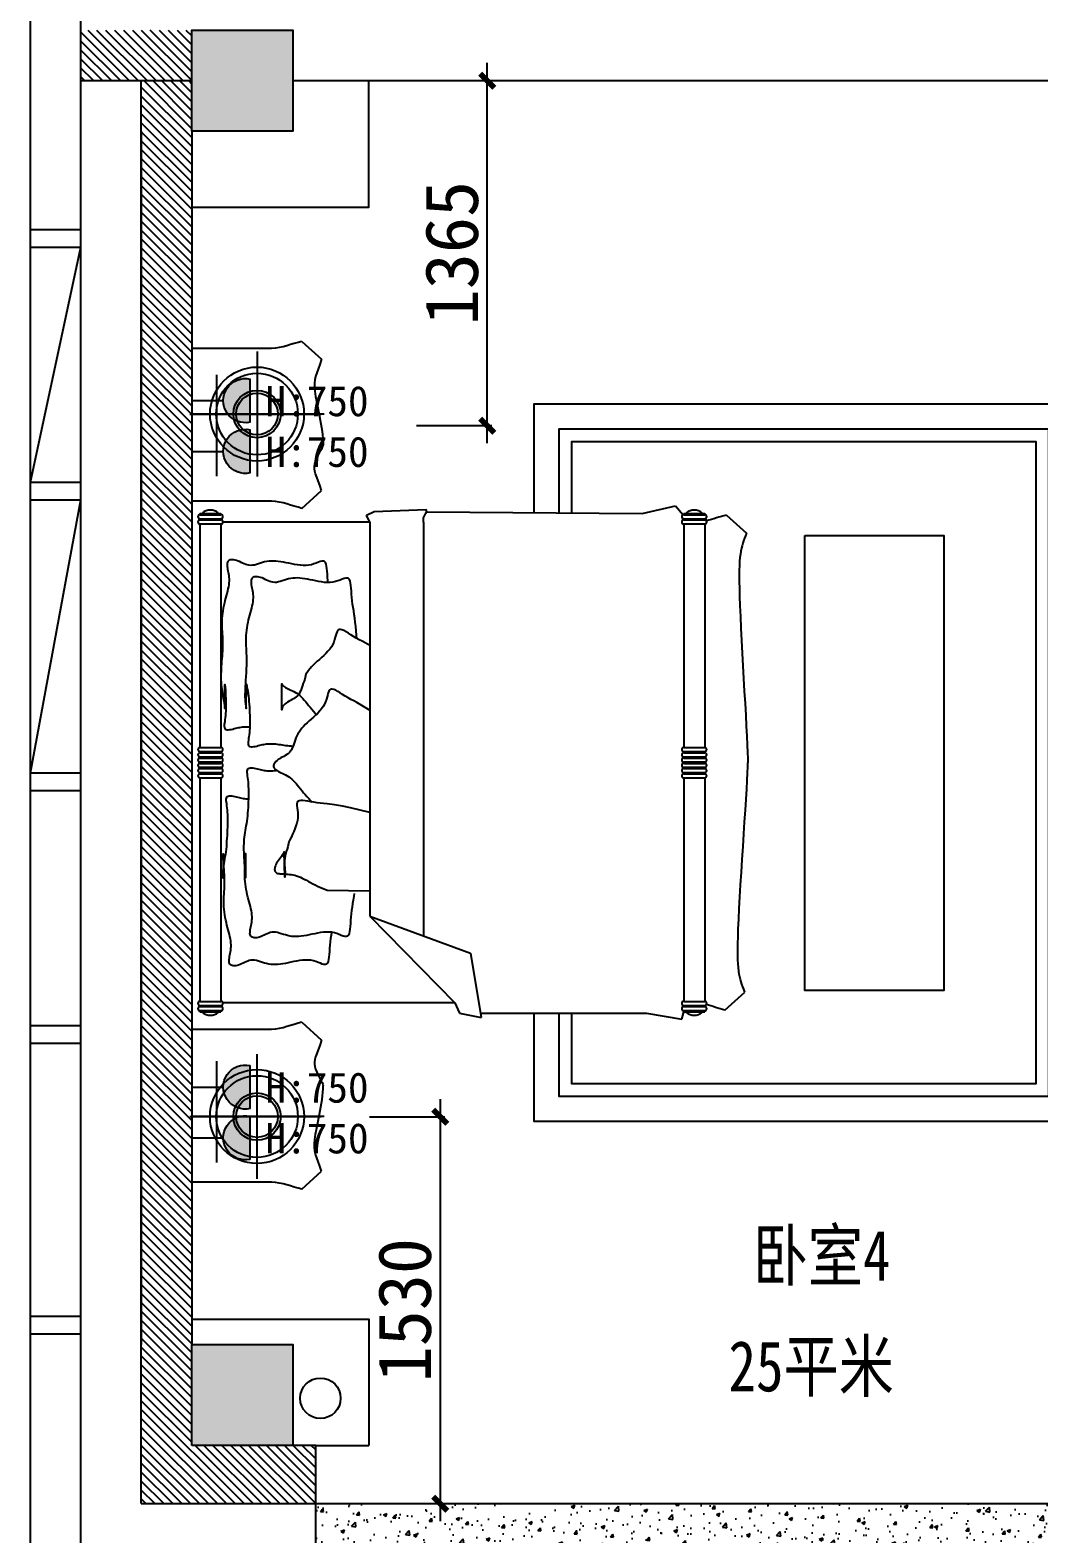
# Model space of a CAD drawing. Header units: millimetres. Extents: x 561810 to 956823, y -438984 to -391712.
# Drawn here: x 865364 to 869356, y -414753 to -408803 of the extents above; entities that cross this region are included whole.
import ezdxf

# ---------------------------------------------------------------- set-up
doc = ezdxf.new("R2010")
doc.units = ezdxf.units.MM
doc.header["$LTSCALE"] = 10
doc.header["$MEASUREMENT"] = 0
doc.linetypes.add('DASHED2', pattern=[9.525, 6.35, -3.175])
doc.linetypes.add('HIDDEN2', pattern=[4.7625, 3.175, -1.5875])
doc.layers.get('0').update_dxf_attribs({"linetype": 'CONTINUOUS'})
doc.layers.get('DEFPOINTS').update_dxf_attribs({"color": 1, "linetype": 'CONTINUOUS'})
for name, color, linetype in [('6-P插座', 4, 'CONTINUOUS'), ('6-P插座图例', 4, 'CONTINUOUS'), ('PUB_HATCH', 144, 'CONTINUOUS'), ('WALL', 7, 'CONTINUOUS'), ('WINDOW', 4, 'CONTINUOUS'), ('吊顶字', 250, 'CONTINUOUS'), ('填充', 8, 'CONTINUOUS'), ('墙', 7, 'CONTINUOUS')]:
    doc.layers.add(name, color=color, linetype=linetype)
doc.styles.add('12', font='', dxfattribs={"width": 0.8})
doc.styles.add('宋体', font='')
doc.styles.add('施洛华标注样式', font='')
doc.styles.get('12').set_extended_font_data('SimSun')
doc.styles.get('宋体').set_extended_font_data('SimSun')
doc.styles.get('施洛华标注样式').set_extended_font_data('SimSun')
doc.dimstyles.new('外标尺寸', dxfattribs={"dimscale": 70, "dimtxt": 3, "dimasz": 0.8, "dimexe": 0.25, "dimexo": 1, "dimgap": 0.5, "dimtad": 1, "dimdec": 0, "dimtxsty": '施洛华标注样式', "dimblk": 'ARCHTICK', "dimcen": 1.5, "dimdle": 1, "dimclrd": 250, "dimclre": 250, "dimclrt": 62, "dimadec": 0, "dimazin": 0, "dimtfac": 1, "dimtdec": 0, "dimtix": 1, "dimtmove": 1, "dimatfit": 3, "dimldrblk": 'ARCHTICK', "dimfxl": 0, "dimarcsym": 0})

# ---------------------------------------------------------------- blocks, each defined once
blk = doc.blocks.new('4')
at = {"layer": '6-P插座图例'}
h = blk.add_hatch(color=4, dxfattribs=at)
edge = h.paths.add_edge_path()
edge.add_ellipse((223569, -308613.5), major_axis=(0, 79.4), ratio=1, start_angle=-12.7447, end_angle=192.7446)
edge.add_line((223586.5, -308691), (223586.5, -308536.1))
at = {"layer": '6-P插座图例', "color": 4}
for p, q in [((223466.2, -308524.5), (223466.2, -308706.9)), ((223586.5, -308536.1), (223586.5, -308691)), ((223376.4, -308613.5), (223489.5, -308613.5))]:
    blk.add_line(p, q, dxfattribs=at)
blk.add_ellipse((223569, -308613.5), major_axis=(0, 79.4), ratio=1, start_param=-0.222437, end_param=3.364029, dxfattribs=at)
blk = doc.blocks.new('_ARCHTICK')
at = {"color": 0, "linetype": 'ByBlock', "const_width": 0.4}
blk.add_lwpolyline([(-0.5, -0.5), (0.5, 0.5)], dxfattribs=at)
blk = doc.blocks.new('*D26')
at = {"color": 250, "lineweight": -2}
for p, q in [((866987.1, -413032.4), (866987.1, -414702.8)), ((866707.1, -413102.4), (867004.6, -413102.4)), ((866796.9, -414632.8), (867004.6, -414632.8))]:
    blk.add_line(p, q, dxfattribs=at)
at = {"layer": 'DEFPOINTS', "color": 0}
for p in [(866103, -413102.4), (866726.9, -414632.8), (866987.1, -414632.8)]:
    blk.add_point(p, dxfattribs=at)
at = {"color": 250, "lineweight": -2, "xscale": 56, "yscale": 56, "zscale": 56}
for p, rotation in [((866987.1, -413102.4), 90), ((866987.1, -414632.8), 270)]:
    blk.add_blockref('_ARCHTICK', p, dxfattribs=dict(at, rotation=rotation))
at = {"color": 62, "insert": (866847.1, -413867.6), "char_height": 210, "attachment_point": 5, "rotation": 90, "style": '施洛华标注样式'}
blk.add_mtext('1530', dxfattribs=at)
blk = doc.blocks.new('*D27')
at = {"color": 250, "lineweight": -2}
for p, q in [((867173.2, -410437.8), (867173.2, -408932.8)), ((866977.4, -409002.8), (867190.7, -409002.8)), ((866893.2, -410367.8), (867190.7, -410367.8))]:
    blk.add_line(p, q, dxfattribs=at)
at = {"layer": 'DEFPOINTS', "color": 0}
for p in [(866907.4, -409002.8), (867173.2, -409002.8), (866103, -410367.8)]:
    blk.add_point(p, dxfattribs=at)
at = {"color": 250, "lineweight": -2, "xscale": 56, "yscale": 56, "zscale": 56}
for p, rotation in [((867173.2, -409002.8), 90), ((867173.2, -410367.8), 270)]:
    blk.add_blockref('_ARCHTICK', p, dxfattribs=dict(at, rotation=rotation))
at = {"color": 62, "insert": (867033.2, -409685.3), "char_height": 210, "attachment_point": 5, "rotation": 90, "style": '施洛华标注样式'}
blk.add_mtext('1365', dxfattribs=at)

msp = doc.modelspace()

# ---------------------------------------------------------------- hatches: boundary and pattern name
h = msp.add_hatch()
h.set_pattern_fill('ANSI31', color=250, scale=200, angle=-90, style=0)
h.set_pattern_definition([(315, (866004.32, -409002.755), (17.6777, 17.6777), [])])
h.paths.add_polyline_path([(866004.3, -409002.8), (866004.3, -408802.8), (865564.3, -408802.8), (865564.3, -409002.8)])
h = msp.add_hatch()
h.set_pattern_fill('ANSI31', color=250, scale=200, angle=-90, style=0)
h.set_pattern_definition([(315, (866494.32, -414632.755), (17.67767, 17.67767), [])])
h.paths.add_polyline_path([(866004.3, -409202.8), (866004.3, -409002.8), (865804.3, -409002.8), (865804.3, -414632.8), (866494.3, -414632.8), (866494.3, -414402.8), (866004.3, -414402.8), (866004.3, -414002.8)])
h = msp.add_hatch()
h.set_pattern_fill('AR-CONC', color=250, scale=20, style=0)
h.set_pattern_definition([(50, (869784.32, -414802.76), (143.452, -12.5504), [15, -165]), (355, (869784.32, -414802.76), (-27.75, 150.4384), [12, -132]), (100.4514, (869796.27, -414803.8), (115.702, 137.888), [12.748, -140.2284]), (46.184, (869784.32, -414762.76), (213.448, -33.104), [22.5, -247.5]), (96.6356, (869802.1, -414765.51), (186.933, 194.824), [19.122, -210.343]), (351.184, (869784.32, -414762.76), (186.932, 194.824), [18, -198]), (21, (869804.32, -414772.76), (119.3814, -80.5238), [15, -165]), (326, (869804.32, -414772.76), (48.663, 145.03), [12, -132]), (71.4514, (869814.27, -414779.47), (168.0445, 64.506), [12.748, -140.2284]), (37.5, (869784.32, -414802.755), (2.432, 66.5788), [0, -130.4, 0, -134, 0, -132.5]), (7.5, (869784.32, -414802.755), (52.6139, 78.8823), [0, -76.4, 0, -127.4, 0, -50.5]), (327.5, (869739.72, -414802.755), (106.7645, -4.511), [0, -50, 0, -156, 0, -207]), (317.5, (869719.72, -414802.755), (116.6372, 20.021), [0, -65, 0, -103.6, 0, -147])])
h.paths.add_polyline_path([(866494.3, -414632.8), (866494.3, -414802.8), (866529.3, -414802.8), (869784.3, -414802.8), (869784.3, -414632.8)])
at = {"layer": 'PUB_HATCH'}
h = msp.add_hatch(color=256, dxfattribs=at)
h.paths.add_polyline_path([(877864.3, -414402.8), (877864.3, -414002.8), (878264.3, -414002.8), (878264.3, -414402.8)])
h.paths.add_polyline_path([(866004.3, -414402.8), (866004.3, -414002.8), (866404.3, -414002.8), (866404.3, -414402.8)])
h.paths.add_polyline_path([(866004.3, -409202.8), (866004.3, -408802.8), (866404.3, -408802.8), (866404.3, -409202.8)])
h.paths.add_polyline_path([(866004.3, -402742.8), (866004.3, -402342.8), (866404.3, -402342.8), (866404.3, -402742.8)])
h.paths.add_polyline_path([(901714.3, -402742.8), (901714.3, -402342.8), (902114.3, -402342.8), (902114.3, -402742.8)])
h.paths.add_polyline_path([(901714.3, -409202.8), (901714.3, -408802.8), (902114.3, -408802.8), (902114.3, -409202.8)])
h.paths.add_polyline_path([(901714.3, -414402.8), (901714.3, -414002.8), (902114.3, -414002.8), (902114.3, -414402.8)])
h.paths.add_polyline_path([(889854.3, -414402.8), (889854.3, -414002.8), (890254.3, -414002.8), (890254.3, -414402.8)])

# ---------------------------------------------------------------- linework, layer by layer
at = {"color": 1}
for p, q in [((866704.3, -409202.8), (866704.3, -409002.8)), ((865564.3, -409592.8), (865364.3, -409592.8)), ((865564.3, -409662.8), (865364.3, -409662.8)), ((865564.3, -409662.8), (865364.3, -410592.8)), ((865564.3, -410592.8), (865364.3, -410592.8)), ((865564.3, -410662.8), (865364.3, -410662.8)), ((865564.3, -410662.8), (865364.3, -411742.8)), ((865564.3, -411742.8), (865364.3, -411742.8)), ((865564.3, -411812.8), (865364.3, -411812.8)), ((865564.3, -412742.8), (865364.3, -412742.8)), ((865564.3, -412812.8), (865364.3, -412812.8)), ((865564.3, -413892.8), (865364.3, -413892.8)), ((865564.3, -413962.8), (865364.3, -413962.8))]:
    msp.add_line(p, q, dxfattribs=at)
at = {"layer": 'WALL'}
for p, q in [((865564.3, -409002.8), (866004.3, -409002.8)), ((865804.3, -414632.8), (865804.3, -409002.8)), ((866404.3, -409002.8), (870454.3, -409002.8)), ((865804.3, -414002.8), (865804.3, -409202.8)), ((865804.3, -414002.8), (865804.3, -409202.8)), ((865804.3, -409202.8), (865804.3, -414002.8)), ((866004.3, -409202.8), (866004.3, -414002.8)), ((866494.3, -414402.8), (866004.3, -414402.8)), ((865804.3, -414632.8), (866494.3, -414632.8))]:
    msp.add_line(p, q, dxfattribs=at)
for points in [[(866004.3, -409202.8), (866004.3, -408802.8), (866404.3, -408802.8), (866404.3, -409202.8), (866004.3, -409202.8)], [(866004.3, -414402.8), (866004.3, -414002.8), (866404.3, -414002.8), (866404.3, -414402.8), (866004.3, -414402.8)]]:
    msp.add_lwpolyline(points, dxfattribs=at)
at = {"layer": 'WINDOW'}
for p, q in [((865364.3, -392842.8), (865364.3, -415002.8)), ((865564.3, -392842.8), (865564.3, -414802.8))]:
    msp.add_line(p, q, dxfattribs=at)
msp.add_circle((866512.9, -414216, -2150003), 80, dxfattribs=at)
at = {"layer": '填充', "color": 250, "ltscale": 0.01}
for p, q in [((866320, -410062.5), (866004.3, -410062.5)), ((866439.2, -410034.4), (866517.7, -410105.3)), ((866004.3, -410076.3), (866004.3, -410676.3)), ((866004.3, -410076.3), (866004.3, -410676.3)), ((866262.2, -410075.1), (866262.2, -410568.8)), ((865996.1, -410321.9), (866516.3, -410321.9)), ((866528.2, -410321.9), (866008.1, -410321.9)), ((866320, -410666.8), (866004.3, -410666.8)), ((866439.2, -410695), (866517.7, -410624)), ((866035.9, -410715), (866035.9, -410720.2)), ((866035.9, -410715), (866119.5, -410715)), ((866035.9, -410720.2), (866119.5, -410720.2)), ((866046.4, -410712.3), (866046.4, -410715)), ((866109, -410712.3), (866109, -410715)), ((866119.5, -410715), (866119.5, -410720.2)), ((866695.1, -410722.5), (866725.4, -410707.4)), ((866708.4, -410749.8), (866695.1, -410722.5)), ((866725.4, -410707.4), (866932, -410700)), ((866920.5, -410733.2), (866929.8, -410714.6)), ((866929.8, -410714.6), (866934.4, -410707.9)), ((866934.6, -410708.6), (866932, -410700)), ((866934.6, -410708.6), (867785.6, -410714.9)), ((867785.6, -410714.9), (867918.2, -410684.6)), ((867918.2, -410684.6), (867948.1, -410720.5)), ((867950.2, -410715), (867950.2, -410720.2)), ((867950.2, -410715), (868033.8, -410715)), ((867950.2, -410720.2), (868033.8, -410720.2)), ((867960.6, -410712.3), (867960.6, -410715)), ((868023.3, -410712.3), (868023.3, -410715)), ((868033.8, -410715), (868033.8, -410720.2)), ((868119.6, -410721.6), (868198.1, -410792.6)), ((866035.9, -410735.9), (866035.9, -410741.1)), ((866035.9, -410735.9), (866035.9, -410741.1)), ((866035.9, -410735.9), (866119.5, -410735.9)), ((866035.9, -410741.1), (866119.5, -410741.1)), ((866035.9, -410756.8), (866035.9, -411641.2)), ((866035.9, -410756.8), (866119.5, -410756.8)), ((866119.5, -410735.9), (866119.5, -410741.1)), ((866119.5, -410756.8), (866119.5, -411641.2)), ((866708.4, -410749.8), (866127.3, -410749.8)), ((866708.4, -410749.8), (866708.4, -412309.2)), ((866921.3, -410749.8), (866920.5, -410733.2)), ((866921.3, -410749.8), (866921.3, -412387)), ((867950.2, -410735.9), (867950.2, -410741.1)), ((867950.2, -410735.9), (867950.2, -410741.1)), ((867950.2, -410735.9), (868033.8, -410735.9)), ((867950.2, -410741.1), (868033.8, -410741.1)), ((867950.2, -410756.8), (867950.2, -411641.2)), ((867950.2, -410756.8), (868033.8, -410756.8)), ((868033.8, -410735.9), (868033.8, -410741.1)), ((868033.8, -410756.8), (868033.8, -411641.2)), ((868037.4, -410736.8), (868037.4, -410742)), ((866035.9, -411641.2), (866119.5, -411641.2)), ((866035.9, -411656.9), (866035.9, -411662.1)), ((866035.9, -411656.9), (866035.9, -411662.1)), ((866035.9, -411656.9), (866119.5, -411656.9)), ((866035.9, -411662.1), (866119.5, -411662.1)), ((866035.9, -411677.7), (866035.9, -411683)), ((866035.9, -411677.7), (866035.9, -411683)), ((866035.9, -411677.7), (866119.5, -411677.7)), ((866119.5, -411656.9), (866119.5, -411662.1)), ((866119.5, -411656.9), (866119.5, -411662.1)), ((866119.5, -411677.7), (866119.5, -411683)), ((866119.5, -411677.7), (866119.5, -411683)), ((867950.2, -411641.2), (868033.8, -411641.2)), ((867950.2, -411656.9), (868033.8, -411656.9)), ((867950.2, -411656.9), (867950.2, -411662.1)), ((867950.2, -411656.9), (867950.2, -411662.1)), ((867950.2, -411662.1), (868033.8, -411662.1)), ((867950.2, -411677.7), (868033.8, -411677.7)), ((867950.2, -411677.7), (867950.2, -411683)), ((867950.2, -411677.7), (867950.2, -411683)), ((868033.8, -411656.9), (868033.8, -411662.1)), ((868033.8, -411656.9), (868033.8, -411662.1)), ((868033.8, -411677.7), (868033.8, -411683)), ((868033.8, -411677.7), (868033.8, -411683)), ((866035.9, -411683), (866119.5, -411683)), ((866035.9, -411698.6), (866035.9, -411703.9)), ((866035.9, -411698.6), (866035.9, -411703.9)), ((866035.9, -411698.6), (866119.5, -411698.6)), ((866035.9, -411703.9), (866119.5, -411703.9)), ((866035.9, -411719.5), (866035.9, -411724.8)), ((866035.9, -411719.5), (866035.9, -411724.8)), ((866035.9, -411719.5), (866119.5, -411719.5)), ((866035.9, -411724.8), (866119.5, -411724.8)), ((866119.5, -411698.6), (866119.5, -411703.9)), ((866119.5, -411719.5), (866119.5, -411724.8)), ((866119.5, -411719.5), (866119.5, -411724.8)), ((867950.2, -411683), (868033.8, -411683)), ((867950.2, -411698.6), (867950.2, -411703.9)), ((867950.2, -411698.6), (868033.8, -411698.6)), ((867950.2, -411698.6), (867950.2, -411703.9)), ((867950.2, -411703.9), (868033.8, -411703.9)), ((867950.2, -411719.5), (868033.8, -411719.5)), ((867950.2, -411719.5), (867950.2, -411724.8)), ((867950.2, -411719.5), (867950.2, -411724.8)), ((867950.2, -411724.8), (868033.8, -411724.8)), ((868033.8, -411698.6), (868033.8, -411703.9)), ((868033.8, -411719.5), (868033.8, -411724.8)), ((868033.8, -411719.5), (868033.8, -411724.8)), ((866035.9, -411740.4), (866035.9, -411745.6)), ((866035.9, -411740.4), (866035.9, -411745.6)), ((866035.9, -411740.4), (866119.5, -411740.4)), ((866035.9, -411745.6), (866119.5, -411745.6)), ((866035.9, -411761.3), (866035.9, -412645.7)), ((866035.9, -411761.3), (866119.5, -411761.3)), ((866119.5, -411740.4), (866119.5, -411745.6)), ((866119.5, -411740.4), (866119.5, -411745.6)), ((866119.5, -411761.3), (866119.5, -412645.7)), ((867950.2, -411740.4), (868033.8, -411740.4)), ((867950.2, -411740.4), (867950.2, -411745.6)), ((867950.2, -411740.4), (867950.2, -411745.6)), ((867950.2, -411745.6), (868033.8, -411745.6)), ((867950.2, -411761.3), (867950.2, -412645.7)), ((867950.2, -411761.3), (868033.8, -411761.3)), ((868033.8, -411740.4), (868033.8, -411745.6)), ((868033.8, -411740.4), (868033.8, -411745.6)), ((868033.8, -411761.3), (868033.8, -412645.7)), ((866708.4, -412309.2), (867044.7, -412651.8)), ((866708.4, -412309.2), (867107.4, -412455)), ((867107.4, -412455), (867148.8, -412709)), ((868113.5, -412679.9), (868192, -412608.9)), ((866035.9, -412645.7), (866119.5, -412645.7)), ((866035.9, -412666.6), (866035.9, -412661.4)), ((866035.9, -412666.6), (866035.9, -412661.4)), ((866035.9, -412661.4), (866035.9, -412666.6)), ((866035.9, -412661.4), (866119.5, -412661.4)), ((866035.9, -412666.6), (866119.5, -412666.6)), ((866035.9, -412687.5), (866035.9, -412682.3)), ((866035.9, -412682.3), (866035.9, -412687.5)), ((866035.9, -412682.3), (866119.5, -412682.3)), ((866035.9, -412687.5), (866119.5, -412687.5)), ((866046.4, -412690.2), (866046.4, -412687.5)), ((866109, -412690.2), (866109, -412687.5)), ((866119.5, -412666.6), (866119.5, -412661.4)), ((866119.5, -412661.4), (866119.5, -412666.6)), ((866119.5, -412687.5), (866119.5, -412682.3)), ((866119.5, -412682.3), (866119.5, -412687.5)), ((867044.7, -412651.8), (866127.1, -412651.8)), ((867044.7, -412651.8), (867063.7, -412692.1)), ((867943.5, -412716.5), (867950.2, -412687.5)), ((867950.2, -412645.7), (868033.8, -412645.7)), ((867950.2, -412666.6), (867950.2, -412661.4)), ((867950.2, -412661.4), (868033.8, -412661.4)), ((867950.2, -412666.6), (867950.2, -412661.4)), ((867950.2, -412661.4), (867950.2, -412666.6)), ((867950.2, -412666.6), (868033.8, -412666.6)), ((867950.2, -412682.3), (868033.8, -412682.3)), ((867950.2, -412687.5), (867950.2, -412682.3)), ((867950.2, -412682.3), (867950.2, -412687.5)), ((867950.2, -412687.5), (868033.8, -412687.5)), ((867960.6, -412690.2), (867960.6, -412687.5)), ((868023.3, -412690.2), (868023.3, -412687.5)), ((868033.8, -412666.6), (868033.8, -412661.4)), ((868033.8, -412661.4), (868033.8, -412666.6)), ((868033.8, -412687.5), (868033.8, -412682.3)), ((868033.8, -412682.3), (868033.8, -412687.5)), ((866439.2, -412728.4), (866517.7, -412799.4)), ((867063.7, -412692.1), (867148.8, -412709)), ((867146, -412692.1), (867803, -412692.1)), ((867803, -412692.1), (867943.5, -412716.5)), ((866320, -412756.6), (866004.3, -412756.6)), ((866262.2, -413348.3), (866262.2, -412854.6)), ((865996.1, -413101.4), (866516.3, -413101.4)), ((866528.2, -413101.4), (866008.1, -413101.4)), ((866439.2, -413389), (866517.7, -413318)), ((866320, -413360.9), (866004.3, -413360.9))]:
    msp.add_line(p, q, dxfattribs=at)
at = {"layer": '填充', "color": 142, "ltscale": 0.01}
msp.add_line((866494.3, -414632.8), (869784.3, -414632.8), dxfattribs=at)
for points in [[(866004.3, -409502.8), (866704.3, -409502.8), (866704.3, -409002.8)], [(866004.3, -413902.8), (866704.3, -413902.8), (866704.3, -414402.8)], [(866494.3, -414802.8), (866494.3, -414402.8), (866704.3, -414402.8)]]:
    msp.add_lwpolyline(points, dxfattribs=at)
at = {"layer": '填充', "color": 250, "ltscale": 0.01}
msp.add_lwpolyline([(868430, -410802.8), (868980, -410802.8), (868980, -412602.8), (868430, -412602.8)], close=True, dxfattribs=at)
msp.add_circle((866262.2, -413101.4), 185.9, dxfattribs=at)
for centre, radius, start, end in [((866035.9, -410728), 7.83, 90, 270), ((866077.7, -410754), 52.2, 53.1301, 126.8699), ((866119.5, -410728), 7.83, 270, 90), ((867950.2, -410728), 7.83, 90, 270), ((867992, -410754), 52.2, 53.1301, 126.8699), ((868033.8, -410728), 7.83, 270, 90), ((866035.9, -410748.9), 7.83, 90, 270), ((866119.5, -410748.9), 7.83, 270, 90), ((867950.2, -410748.9), 7.83, 90, 270), ((868033.8, -410748.9), 7.83, 270, 90), ((866035.9, -411649), 7.83, 90, 270), ((866035.9, -411669.9), 7.83, 90, 270), ((866119.5, -411649), 7.83, 270, 90), ((866119.5, -411669.9), 7.83, 270, 90), ((867950.2, -411649), 7.83, 90, 270), ((867950.2, -411669.9), 7.83, 90, 270), ((868033.8, -411649), 7.83, 270, 90), ((868033.8, -411669.9), 7.83, 270, 90), ((866035.9, -411690.8), 7.83, 90, 270), ((866035.9, -411711.7), 7.83, 90, 270), ((866035.9, -411732.6), 7.83, 90, 270), ((866119.5, -411690.8), 7.83, 270, 90), ((866119.5, -411711.7), 7.83, 270, 90), ((866119.5, -411732.6), 7.83, 270, 90), ((867950.2, -411690.8), 7.83, 90, 270), ((867950.2, -411711.7), 7.83, 90, 270), ((867950.2, -411732.6), 7.83, 90, 270), ((868033.8, -411690.8), 7.83, 270, 90), ((868033.8, -411711.7), 7.83, 270, 90), ((868033.8, -411732.6), 7.83, 270, 90), ((866035.9, -411753.5), 7.83, 90, 270), ((866119.5, -411753.5), 7.83, 270, 90), ((867950.2, -411753.5), 7.83, 90, 270), ((868033.8, -411753.5), 7.83, 270, 90), ((866035.9, -412653.6), 7.83, 90, 270), ((866035.9, -412674.5), 7.83, 90, 270), ((866077.7, -412648.5), 52.2, 233.1301, 306.8699), ((866119.5, -412653.6), 7.83, 270, 90), ((866119.5, -412674.5), 7.83, 270, 90), ((867950.2, -412653.6), 7.83, 90, 270), ((867950.2, -412674.5), 7.83, 90, 270), ((867992, -412648.5), 52.2, 233.1301, 306.8699), ((868033.8, -412653.6), 7.83, 270, 90), ((868033.8, -412674.5), 7.83, 270, 90)]:
    msp.add_arc(centre, radius, start, end, dxfattribs=at)
msp.add_ellipse((866262.2, -410321.9), major_axis=(-131.4, -131.4), ratio=1, start_param=3.926991, end_param=10.210176, dxfattribs=at)
for points, knots in [([(866439.2, -410034.4), (866399.7, -410044.2), (866357.5, -410062.6), (866314.4, -410062.6), (866311.6, -410062.5)], [0, 0, 0, 0, 119.139047, 127.45857, 127.45857, 127.45857, 127.45857]), ([(866517.7, -410105.3), (866495.9, -410165.6), (866473.4, -410205.7), (866524.1, -410375), (866523.8, -410444.7), (866523.8, -410444.7)], [0, 0, 0, 0, 178.169252, 382.130033, 382.13034, 382.13034, 382.13034, 382.13034]), ([(866517.7, -410624), (866495.9, -410563.8), (866473.4, -410523.7), (866524.1, -410454.3), (866523.8, -410444.7), (866523.8, -410444.7)], [0, 0, 0, 0, 178.169252, 382.130033, 382.13034, 382.13034, 382.13034, 382.13034]), ([(866439.2, -410695), (866399.7, -410685.2), (866357.5, -410666.7), (866314.4, -410666.8), (866311.6, -410666.8)], [0, 0, 0, 0, 119.139047, 127.45857, 127.45857, 127.45857, 127.45857]), ([(868198.1, -410792.6), (868176.3, -410852.8), (868153.8, -410892.9), (868204.5, -411631.6), (868204.2, -411701.3), (868204.2, -411701.3)], [0, 0, 0, 0, 178.169252, 382.130033, 382.13034, 382.13034, 382.13034, 382.13034]), ([(868192, -412608.9), (868170.1, -412548.7), (868147.6, -412508.6), (868204.5, -411770.9), (868204.2, -411701.3), (868204.2, -411701.3)], [0, 0, 0, 0, 178.169252, 382.130033, 382.13034, 382.13034, 382.13034, 382.13034]), ([(868192, -412608.9), (868170.1, -412548.7), (868147.6, -412508.6), (868204.5, -411770.9), (868204.2, -411701.3), (868204.2, -411701.3)], [0, 0, 0, 0, 178.169252, 382.130033, 382.13034, 382.13034, 382.13034, 382.13034]), ([(868192, -412608.9), (868170.1, -412548.7), (868147.6, -412508.6), (868204.5, -411770.9), (868204.2, -411701.3), (868204.2, -411701.3)], [0, 0, 0, 0, 178.169252, 382.130033, 382.13034, 382.13034, 382.13034, 382.13034]), ([(866439.2, -412728.4), (866399.7, -412738.2), (866357.5, -412756.7), (866314.4, -412756.6), (866311.6, -412756.6)], [0, 0, 0, 0, 119.139047, 127.45857, 127.45857, 127.45857, 127.45857]), ([(866517.7, -412799.4), (866495.9, -412859.6), (866473.4, -412899.7), (866524.1, -412969.1), (866523.8, -412978.7), (866523.8, -412978.7)], [0, 0, 0, 0, 178.169252, 382.130033, 382.13034, 382.13034, 382.13034, 382.13034]), ([(866517.7, -413318), (866495.9, -413257.8), (866473.4, -413217.7), (866524.1, -413048.4), (866523.8, -412978.7), (866523.8, -412978.7)], [0, 0, 0, 0, 178.169252, 382.130033, 382.13034, 382.13034, 382.13034, 382.13034]), ([(866439.2, -413389), (866399.7, -413379.2), (866357.5, -413360.8), (866314.4, -413360.8), (866311.6, -413360.9)], [0, 0, 0, 0, 119.139047, 127.45857, 127.45857, 127.45857, 127.45857])]:
    msp.add_open_spline(points, degree=3, knots=knots, dxfattribs=at)
for points in [[(868119.6, -410721.6), (868093.2, -410728.2), (868066.7, -410738.1), (868040, -410744.2)], [(868113.5, -412679.9), (868089, -412673.9), (868064.4, -412664.9), (868039.7, -412658.7)]]:
    msp.add_open_spline(points, degree=3, dxfattribs=at)
at = {"layer": '墙', "color": 250}
for points in [[(867356.9, -412692.1), (867356.9, -413120.2), (869495.1, -413120.2), (869495.1, -410282.3), (867356.9, -410282.3), (867356.9, -410711.8)], [(867456.9, -412692.1), (867456.9, -413020.2), (869395.1, -413020.2), (869395.1, -410382.3), (867456.9, -410382.3), (867456.9, -410712.5)], [(867506.9, -412692.1), (867506.9, -412970.2), (869345.1, -412970.2), (869345.1, -410432.3), (867506.9, -410432.3), (867506.9, -410712.9)], [(866543.3, -410988.6), (866542.4, -410980.4), (866541.3, -410967.6), (866540.5, -410955.3), (866539.8, -410943.6), (866538.8, -410932.9), (866537.5, -410923.4), (866535.7, -410915.5), (866533, -410909.4), (866529.5, -410905.3), (866524.8, -410903.6), (866519.1, -410903.8), (866512.4, -410905.5), (866504.8, -410908.2), (866496.4, -410911.4), (866487.2, -410914.8), (866477.5, -410917.9), (866467.2, -410920.2), (866456.4, -410921.3), (866445.3, -410921.3), (866434, -410920.5), (866422.5, -410919), (866411, -410917), (866399.5, -410914.8), (866388.3, -410912.4), (866377.3, -410910.1), (866366.7, -410908), (866356.5, -410906.2), (866346.5, -410904.8), (866336.9, -410903.9), (866327.6, -410903.4), (866318.5, -410903.4), (866309.6, -410904), (866300.8, -410905.3), (866292.2, -410907.2), (866283.7, -410909.5), (866275.5, -410912.1), (866267.4, -410914.7), (866259.5, -410917.2), (866251.8, -410919.2), (866244.4, -410920.5), (866237.3, -410921), (866230.4, -410920.5), (866223.8, -410919.1), (866217.4, -410917), (866211.2, -410914.5), (866205.2, -410911.6), (866199.2, -410908.7), (866193.3, -410905.9), (866187.4, -410903.4), (866181.6, -410901.3), (866175.8, -410899.8), (866170.3, -410898.8), (866165, -410898.4), (866160.1, -410898.6), (866155.7, -410899.3), (866151.9, -410900.6), (866148.8, -410902.5), (866146.5, -410905), (866144.9, -410908.1), (866143.9, -410911.7), (866143.5, -410915.8), (866143.6, -410920.3), (866144, -410925.3), (866144.8, -410930.5), (866145.7, -410936), (866146.9, -410941.9), (866148, -410947.9), (866149.2, -410954.2), (866150.2, -410960.8), (866151, -410967.6), (866151.5, -410974.7), (866151.6, -410982), (866151.2, -410989.6), (866150.3, -410997.5), (866148.8, -411005.6), (866147.1, -411014), (866144.9, -411022.6), (866142.6, -411031.5), (866140.2, -411040.6), (866137.7, -411050), (866135.2, -411059.6), (866132.9, -411069.4), (866130.7, -411079.4), (866128.7, -411089.6), (866126.9, -411099.9), (866125.4, -411110.3), (866124.2, -411120.7), (866123.4, -411131.1), (866122.8, -411141.4), (866122.7, -411151.7), (866122.9, -411162), (866123.3, -411172.1), (866123.8, -411182.1), (866124.4, -411192.1), (866125, -411202), (866125.5, -411211.8), (866125.9, -411221.6), (866125.9, -411231.2), (866125.8, -411240.8), (866125.5, -411250.4), (866125, -411260.1), (866124.4, -411269.7), (866123.8, -411279.5), (866123, -411289.4), (866122.3, -411299.5), (866121.6, -411309.7), (866120.9, -411320), (866120.3, -411330.4), (866119.9, -411340.8), (866119.6, -411351.2), (866119.6, -411373), (866119.9, -411382.9), (866120.4, -411392.6), (866121.3, -411402), (866122.5, -411411.1), (866123.9, -411420.1), (866125.5, -411429), (866127.1, -411437.9), (866128.8, -411447.1), (866130.4, -411456.4), (866131.9, -411466.1), (866133.3, -411476.3), (866134.4, -411486.8), (866135.4, -411391.9), (866136.3, -411402.8), (866137, -411413.9), (866137.6, -411425), (866138, -411436), (866138.4, -411446.9), (866138.6, -411457.5), (866138.7, -411467.9), (866138.7, -411478.1), (866138.5, -411487.9), (866138.2, -411497.3), (866137.7, -411506.5), (866137.1, -411515.2), (866136.2, -411523.5), (866135.2, -411531.4), (866134.2, -411538.8), (866133.3, -411545.6), (866132.7, -411551.8), (866132.5, -411557.2), (866132.9, -411561.8), (866134.2, -411565.5), (866136.3, -411568.2), (866139.6, -411570), (866143.7, -411570.8), (866148.6, -411570.9), (866154.1, -411570.4), (866160, -411569.4), (866166.1, -411568.1), (866172.2, -411566.7), (866178.2, -411565.2), (866183.9, -411563.8), (866189.4, -411562.6), (866194.7, -411561.5), (866199.9, -411560.6), (866205.1, -411559.9), (866210.4, -411559.4), (866215.9, -411559.1), (866221.5, -411559), (866227.5, -411559.2), (866233.2, -411559.5)], [(866656.9, -411209.6), (866656.1, -411196.9), (866654.7, -411179.1), (866653.1, -411161.9), (866651.1, -411145.6), (866649, -411130), (866646.8, -411115.2), (866644.6, -411100.9), (866642.4, -411087.1), (866640.4, -411073.7), (866638.7, -411060.5), (866637.2, -411047.6), (866636.2, -411034.9), (866635.4, -411022.5), (866634.6, -411010.8), (866633.7, -411000.1), (866632.4, -410990.7), (866630.5, -410982.7), (866627.9, -410976.6), (866624.3, -410972.6), (866619.7, -410970.9), (866613.9, -410971), (866607.2, -410972.7), (866599.6, -410975.4), (866591.2, -410978.7), (866582.1, -410982.1), (866572.4, -410985.1), (866562.1, -410987.4), (866551.3, -410988.5), (866540.2, -410988.6), (866528.9, -410987.8), (866517.4, -410986.3), (866505.8, -410984.3), (866494.4, -410982), (866483.1, -410979.6), (866472.2, -410977.3), (866461.6, -410975.2), (866451.3, -410973.5), (866441.4, -410972.1), (866431.8, -410971.1), (866422.5, -410970.6), (866413.3, -410970.7), (866404.4, -410971.3), (866395.7, -410972.5), (866387.1, -410974.4), (866378.6, -410976.8), (866370.3, -410979.4), (866362.2, -410982), (866354.3, -410984.4), (866346.7, -410986.4), (866339.3, -410987.8), (866332.2, -410988.3), (866325.3, -410987.7), (866318.7, -410986.4), (866312.3, -410984.3), (866306.1, -410981.7), (866300, -410978.9), (866294.1, -410975.9), (866288.2, -410973.1), (866282.3, -410970.6), (866276.5, -410968.6), (866270.7, -410967.1), (866265.1, -410966.1), (866259.8, -410965.7), (866255, -410965.8), (866250.6, -410966.5), (866246.8, -410967.9), (866243.7, -410969.8), (866241.4, -410972.3), (866239.8, -410975.4), (866238.8, -410979), (866238.4, -410983.1), (866238.4, -410987.6), (866238.9, -410992.5), (866239.6, -410997.8), (866240.6, -411003.3), (866241.7, -411009.1), (866242.9, -411015.2), (866244, -411021.5), (866245, -411028), (866245.8, -411034.9), (866246.3, -411041.9), (866246.4, -411049.3), (866246, -411056.9), (866245.1, -411064.7), (866243.7, -411072.9), (866241.9, -411081.2), (866239.8, -411089.9), (866237.5, -411098.8), (866235, -411107.9), (866232.5, -411117.2), (866230.1, -411126.9), (866227.7, -411136.7), (866225.5, -411146.7), (866223.6, -411156.9), (866221.8, -411167.2), (866220.3, -411177.5), (866219.1, -411187.9), (866218.2, -411198.3), (866217.7, -411208.7), (866217.6, -411219), (866217.7, -411229.2), (866218.1, -411239.3), (866218.7, -411249.4), (866219.3, -411259.4), (866219.9, -411269.3), (866220.4, -411279.1), (866220.7, -411288.8), (866220.8, -411298.5), (866220.7, -411308.1), (866220.4, -411317.7), (866219.9, -411327.3), (866219.3, -411337), (866218.6, -411346.8), (866217.9, -411357.7), (866217.2, -411378.3), (866216.4, -411388.5), (866215.8, -411398.9), (866215.2, -411409.3), (866214.8, -411419.7), (866214.5, -411430), (866214.5, -411440.2), (866214.8, -411450.2), (866215.3, -411459.9), (866216.2, -411469.2), (866217.4, -411478.3), (866218.8, -411487.3), (866220.4, -411390.6), (866222, -411399.6), (866223.7, -411408.7), (866225.3, -411418), (866226.8, -411427.8), (866228.1, -411437.9), (866229.3, -411448.4), (866230.3, -411459.1), (866231.1, -411470.1), (866231.9, -411481.2), (866232.4, -411492.2), (866232.9, -411503.3), (866233.2, -411514.1), (866233.5, -411524.8), (866233.6, -411535.2), (866233.5, -411545.3), (866233.4, -411555.1), (866233.1, -411564.6), (866232.6, -411573.7), (866231.9, -411582.5), (866231.1, -411590.8), (866230.1, -411598.7), (866229.1, -411606.1), (866228.1, -411612.9), (866227.5, -411619), (866227.4, -411624.4), (866227.8, -411629), (866229, -411632.8), (866231.2, -411635.5), (866234.4, -411637.2), (866238.6, -411638.1), (866243.5, -411638.1), (866249, -411637.6), (866254.8, -411636.7), (866260.9, -411635.4), (866267, -411633.9), (866273, -411632.4), (866278.8, -411631.1), (866284.2, -411629.8), (866289.6, -411628.8), (866294.8, -411627.9), (866300, -411627.2), (866305.3, -411626.6), (866310.8, -411626.3), (866316.4, -411626.3), (866322.4, -411626.4), (866328.6, -411626.8), (866335, -411627.3), (866341.5, -411628), (866348.2, -411628.9), (866355, -411629.8), (866361.8, -411630.8), (866368.6, -411631.8), (866375.4, -411632.8), (866382.3, -411633.8), (866389.4, -411634.6), (866396.8, -411635.2), (866404.7, -411635.6)], [(866708.4, -411238.2), (866689.7, -411227.4), (866677.6, -411221.1), (866666, -411214.8), (866654.7, -411208.3), (866643.8, -411201.7), (866633.4, -411195), (866623.5, -411188.8), (866614.3, -411183.2), (866605.8, -411178.7), (866598.3, -411175.5), (866591.9, -411174), (866586.5, -411174.5), (866582.4, -411177.3), (866579.1, -411182), (866576.5, -411188.4), (866574.2, -411196.2), (866571.9, -411204.9), (866569.3, -411214.3), (866566, -411223.9), (866561.8, -411233.6), (866556.4, -411242.9), (866549.9, -411251.9), (866542.5, -411260.6), (866534.5, -411269), (866526.1, -411277.2), (866517.6, -411285.1), (866509, -411292.8), (866500.6, -411300.3), (866492.7, -411307.6), (866485.3, -411314.8), (866478.3, -411322), (866471.9, -411329.2), (866466, -411336.5), (866460.6, -411343.9), (866455.9, -411351.4), (866451.7, -411370.9), (866448.2, -411378.9), (866445.1, -411387.2), (866442.3, -411395.4), (866439.6, -411403.5), (866437, -411411.3), (866434.1, -411418.6), (866430.8, -411425.4), (866427, -411431.5), (866422.5, -411436.7), (866417.5, -411441.2), (866412.1, -411445.1), (866406.4, -411448.6), (866400.5, -411451.9), (866394.6, -411455), (866388.8, -411458.1), (866383.4, -411461.3), (866378.3, -411464.9), (866373.7, -411468.6), (866369.6, -411472.6), (866366.1, -411476.6), (866363.4, -411480.6), (866361.4, -411484.6), (866360.2, -411488.4), (866359.9, -411492), (866360.6, -411389.7), (866362.1, -411392.9), (866364.5, -411395.8), (866367.5, -411398.5), (866371.2, -411401.1), (866375.5, -411403.7), (866380.1, -411406.2), (866385.2, -411408.6), (866390.5, -411411.2), (866396.1, -411413.8), (866401.9, -411416.6), (866407.8, -411419.6), (866413.8, -411423), (866419.8, -411426.8), (866425.8, -411431), (866431.7, -411435.8), (866437.5, -411441.2), (866443.2, -411447.1), (866448.9, -411453.5), (866454.7, -411460.3), (866460.5, -411467.4), (866466.4, -411474.8), (866472.5, -411482.3), (866478.8, -411490), (866485.4, -411497.6), (866492.2, -411505.3), (866499.2, -411512.9)], [(866709.8, -411495.4), (866683.2, -411478.4), (866657.3, -411463.5), (866645.3, -411457.2), (866633.7, -411450.9), (866622.4, -411444.4), (866611.5, -411437.7), (866601, -411431.1), (866591.1, -411424.9), (866581.9, -411419.3), (866573.5, -411414.8), (866566, -411411.6), (866559.5, -411410.1), (866554.2, -411410.6), (866550, -411413.4), (866546.8, -411418.1), (866544.2, -411424.5), (866541.9, -411432.2), (866539.6, -411441), (866537, -411450.3), (866533.7, -411460), (866529.4, -411469.7), (866524, -411479), (866517.5, -411488), (866510.2, -411496.7), (866502.2, -411505.1), (866493.8, -411513.2), (866485.2, -411521.2), (866476.6, -411528.8), (866468.3, -411536.3), (866460.4, -411543.7), (866452.9, -411550.9), (866446, -411558.1), (866439.5, -411565.3), (866433.6, -411572.6), (866428.3, -411580), (866423.5, -411587.5), (866419.4, -411595.3), (866415.8, -411603.4), (866412.8, -411611.6), (866410, -411619.8), (866407.3, -411627.9), (866404.6, -411635.7), (866401.7, -411643.1), (866398.5, -411649.9), (866394.7, -411655.9), (866390.2, -411661.2), (866385.2, -411665.7), (866379.7, -411669.6), (866374, -411673.1), (866368.1, -411676.3), (866362.3, -411679.4), (866356.5, -411682.5), (866351, -411685.8), (866345.9, -411689.3), (866341.3, -411693.1), (866337.2, -411697), (866333.8, -411701), (866331, -411705.1), (866329, -411709), (866327.9, -411712.9), (866327.6, -411716.5), (866328.3, -411719.8), (866329.8, -411723), (866332.1, -411725.9), (866335.2, -411728.6), (866338.9, -411731.2), (866343.1, -411733.8), (866347.8, -411736.3), (866352.9, -411738.7), (866358.2, -411741.3), (866363.8, -411743.9), (866369.6, -411746.7), (866375.4, -411749.7), (866381.4, -411753.1), (866387.4, -411756.9), (866393.4, -411761.1), (866399.3, -411765.9), (866405.2, -411771.3), (866410.9, -411777.2), (866416.6, -411783.6), (866422.3, -411790.4), (866428.1, -411797.5), (866434.1, -411804.9), (866440.2, -411812.4), (866446.5, -411820.1), (866453, -411827.7), (866459.8, -411835.4), (866466.9, -411843), (866474.2, -411850.5), (866480.8, -411857)], [(866646.6, -412218.8), (866645.1, -412229.8), (866642.9, -412244.7), (866640.6, -412259), (866638.5, -412272.8), (866636.5, -412286.2), (866634.7, -412299.4), (866633.3, -412312.3), (866632.3, -412325), (866631.4, -412337.4), (866630.7, -412349.1), (866629.7, -412359.8), (866628.4, -412369.2), (866626.6, -412377.2), (866624, -412383.3), (866620.4, -412387.3), (866615.7, -412389), (866610, -412388.8), (866603.3, -412387.2), (866595.7, -412384.5), (866587.3, -412381.2), (866578.2, -412377.8), (866568.4, -412374.8), (866558.1, -412372.5), (866547.4, -412371.4), (866536.3, -412371.3), (866524.9, -412372.1), (866513.4, -412373.6), (866501.9, -412375.6), (866490.4, -412377.9), (866479.2, -412380.3), (866468.2, -412382.6), (866457.6, -412384.7), (866447.4, -412386.4), (866437.5, -412387.8), (866427.9, -412388.8), (866418.5, -412389.3), (866409.4, -412389.2), (866400.5, -412388.6), (866391.7, -412387.4), (866383.1, -412385.5), (866374.7, -412383.1), (866366.4, -412380.5), (866358.3, -412377.9), (866350.4, -412375.5), (866342.7, -412373.5), (866335.3, -412372.1), (866328.2, -412371.6), (866321.3, -412372.1), (866314.7, -412373.5), (866308.4, -412375.6), (866302.2, -412378.2), (866296.1, -412381), (866290.1, -412384), (866284.2, -412386.8), (866278.4, -412389.3), (866272.5, -412391.3), (866266.7, -412392.8), (866261.2, -412393.8), (866255.9, -412394.2), (866251, -412394.1), (866246.6, -412393.4), (866242.8, -412392), (866239.7, -412390.1), (866237.4, -412387.6), (866235.8, -412384.5), (866234.9, -412380.9), (866234.4, -412376.8), (866234.5, -412372.3), (866234.9, -412367.4), (866235.7, -412362.1), (866236.7, -412356.6), (866237.8, -412350.8), (866238.9, -412344.7), (866240.1, -412338.4), (866241.1, -412331.9), (866241.9, -412325), (866242.4, -412318), (866242.5, -412310.6), (866242.1, -412303), (866241.2, -412295.2), (866239.8, -412287), (866238, -412278.7), (866235.9, -412270), (866233.5, -412261.1), (866231.1, -412252), (866228.6, -412242.6), (866226.1, -412233), (866223.8, -412223.2), (866221.6, -412213.2), (866219.6, -412203), (866217.8, -412192.7), (866216.4, -412182.4), (866215.1, -412172), (866214.3, -412161.6), (866213.8, -412151.2), (866213.6, -412140.9), (866213.8, -412130.7), (866214.2, -412120.6), (866214.7, -412110.5), (866215.3, -412100.5), (866215.9, -412090.6), (866216.4, -412079.8), (866216.8, -412070), (866216.9, -412060.4), (866216.7, -412157.4), (866216.4, -412147.8), (866215.9, -412138.2), (866215.4, -412128.5), (866214.7, -412118.8), (866214, -412108.9), (866213.2, -412098.8), (866212.5, -412088.6), (866211.8, -412077.2), (866211.2, -412066.8), (866210.8, -412056.4), (866210.6, -412046.1), (866210.5, -412035.9), (866210.8, -412015.4), (866211.4, -412005.7), (866212.3, -411996.3), (866213.4, -411987.2), (866214.8, -411978.2), (866216.4, -411969.3), (866218, -411960.3), (866219.7, -411951.2), (866221.3, -411941.9), (866222.8, -411932.1), (866224.2, -411922), (866225.3, -411911.5), (866226.3, -411900.8), (866227.2, -411889.8), (866227.9, -411878.7), (866228.5, -411867.7), (866228.9, -411856.6), (866229.3, -411845.8), (866229.5, -411835.1), (866229.6, -411824.7), (866229.6, -411814.6), (866229.4, -411804.8), (866229.1, -411795.3), (866228.6, -411786.2), (866228, -411777.4), (866227.1, -411769.1), (866226.1, -411761.2), (866225.1, -411753.8), (866224.2, -411747), (866223.6, -411740.9), (866223.4, -411735.4), (866223.9, -411730.9), (866225.1, -411727.1), (866227.3, -411724.4), (866230.5, -411722.7), (866234.6, -411721.8), (866239.5, -411721.8), (866245, -411722.3), (866250.9, -411723.2), (866257, -411724.5), (866263.1, -411726), (866269.1, -411727.5), (866274.8, -411728.8), (866280.3, -411730.1), (866285.6, -411731.1), (866290.8, -411732), (866296.1, -411732.7), (866301.4, -411733.3), (866306.8, -411733.6), (866312.5, -411733.6), (866318.4, -411733.5), (866324.6, -411733.1), (866331, -411732.6), (866337.6, -411731.9), (866339.6, -411731.6)], [(866557.2, -412372.4), (866555.5, -412383.6), (866553.4, -412397), (866551.7, -412410.1), (866550.3, -412423), (866549.2, -412435.8), (866548.4, -412448.1), (866547.7, -412459.8), (866546.7, -412470.5), (866545.4, -412480), (866543.6, -412487.9), (866540.9, -412494.1), (866537.4, -412498.1), (866532.7, -412499.8), (866527, -412499.6), (866520.3, -412497.9), (866512.7, -412495.2), (866504.3, -412492), (866495.2, -412488.6), (866485.4, -412485.5), (866475.1, -412483.3), (866464.4, -412482.1), (866453.2, -412482.1), (866441.9, -412482.9), (866430.4, -412484.4), (866418.9, -412486.4), (866407.4, -412488.6), (866396.2, -412491), (866385.2, -412493.4), (866374.6, -412495.4), (866364.4, -412497.2), (866354.5, -412498.6), (866344.8, -412499.5), (866335.5, -412500), (866326.4, -412500), (866317.5, -412499.4), (866308.7, -412498.1), (866300.1, -412496.2), (866291.6, -412493.9), (866283.4, -412491.3), (866275.3, -412488.7), (866267.4, -412486.3), (866259.7, -412484.3), (866252.3, -412482.9), (866245.2, -412482.4), (866238.3, -412482.9), (866231.7, -412484.3), (866225.4, -412486.4), (866219.1, -412488.9), (866213.1, -412491.8), (866207.1, -412494.7), (866201.2, -412497.5), (866195.3, -412500.1), (866189.5, -412502.1), (866183.7, -412503.6), (866178.2, -412504.6), (866172.9, -412505), (866168, -412504.8), (866163.6, -412504.1), (866159.8, -412502.8), (866156.7, -412500.9), (866154.4, -412498.4), (866152.8, -412495.3), (866151.8, -412491.7), (866151.4, -412487.6), (866151.5, -412483.1), (866151.9, -412478.2), (866152.7, -412472.9), (866153.7, -412467.4), (866154.8, -412461.6), (866155.9, -412455.5), (866157.1, -412449.2), (866158.1, -412442.6), (866158.9, -412435.8), (866159.4, -412428.7), (866159.5, -412421.4), (866159.1, -412413.8), (866158.2, -412405.9), (866156.8, -412397.8), (866155, -412389.4), (866152.9, -412380.8), (866150.5, -412371.9), (866148.1, -412362.8), (866145.6, -412353.4), (866143.1, -412343.8), (866140.8, -412334), (866138.6, -412324), (866136.6, -412313.8), (866134.8, -412303.5), (866133.3, -412293.1), (866132.1, -412282.7), (866131.3, -412272.3), (866130.7, -412262), (866130.6, -412251.7), (866130.8, -412241.5), (866131.2, -412231.3), (866131.7, -412221.3), (866132.3, -412211.3), (866132.9, -412201.4), (866133.4, -412191.6), (866133.8, -412181.8), (866133.9, -412172.2), (866133.7, -412162.6), (866133.4, -412153), (866132.9, -412143.3), (866132.3, -412133.7), (866131.7, -412123.9), (866130.9, -412114), (866130.2, -412104), (866129.5, -412093.7), (866128.8, -412083.4), (866128.2, -412071.9), (866127.8, -412061.5), (866127.6, -412157.9), (866127.5, -412147.7), (866127.8, -412137.8), (866128.4, -412128.1), (866129.2, -412118.7), (866130.4, -412109.6), (866131.8, -412100.6), (866133.4, -412091.7), (866135, -412082.7), (866136.7, -412072.6), (866138.3, -412063.2), (866139.8, -412053.5), (866141.2, -412043.3), (866142.3, -412032.9), (866143.3, -412011.5), (866144.2, -412000.6), (866144.9, -411989.5), (866145.5, -411978.4), (866145.9, -411967.4), (866146.3, -411956.5), (866146.5, -411945.9), (866146.6, -411935.5), (866146.6, -411925.4), (866146.4, -411915.5), (866146.1, -411906.1), (866145.6, -411896.9), (866145, -411888.2), (866144.1, -411879.9), (866143.1, -411872), (866142.1, -411864.6), (866141.2, -411857.8), (866140.6, -411851.6), (866140.4, -411846.2), (866140.8, -411841.6), (866142.1, -411837.9), (866144.3, -411835.2), (866147.5, -411833.4), (866151.6, -411832.6), (866156.5, -411832.5), (866162, -411833), (866167.9, -411834), (866174, -411835.3), (866180.1, -411836.8), (866186.1, -411838.2), (866191.8, -411839.6), (866197.3, -411840.8), (866202.6, -411841.9), (866207.8, -411842.8), (866213.1, -411843.5), (866218.3, -411844), (866223.8, -411844.3), (866229.3, -411844.4)], [(866708.4, -411898.9), (866632.3, -411879.8), (866599.9, -411873), (866568.8, -411867.7), (866539.1, -411863.9), (866525.6, -411862.8), (866512.5, -411861.5), (866499.6, -411859.9), (866486.9, -411858), (866474.7, -411855.9), (866463.2, -411854), (866452.5, -411852.5), (866443, -411851.5), (866434.9, -411851.5), (866428.3, -411852.7), (866423.6, -411855.2), (866420.8, -411859.4), (866419.7, -411865), (866419.8, -411871.9), (866420.7, -411879.9), (866421.9, -411888.8), (866423.1, -411898.5), (866423.8, -411908.7), (866423.7, -411919.2), (866422.3, -411929.9), (866419.8, -411940.8), (866416.4, -411951.6), (866412.3, -411962.5), (866407.7, -411973.2), (866402.9, -411983.8), (866398, -411994.3), (866393.2, -412004.4), (866388.7, -412014.2), (866384.7, -412034.4), (866381, -412043.7), (866377.9, -412052.8), (866375.3, -412061.8), (866373.2, -412070.7), (866371.8, -412079.5), (866371, -412089.4), (866370.8, -412098.2), (866371.2, -412107), (866371.8, -412115.6), (866372.5, -412124.1), (866373, -412132.3), (866373.2, -412140.2), (866372.8, -412147.7), (866371.7, -412154.8), (866369.6, -412054.7), (866366.7, -412060.8), (866363.2, -412066.5), (866359.3, -412071.9), (866355.1, -412077.2), (866350.9, -412083.4), (866346.8, -412088.5), (866343, -412093.6), (866339.7, -412098.8), (866336.9, -412104.1), (866334.7, -412109.3), (866333.1, -412114.3), (866332.1, -412119.1), (866331.8, -412123.6), (866332.2, -412127.5), (866333.3, -412131), (866335.2, -412133.8), (866337.9, -412136.1), (866341.2, -412137.9), (866345.1, -412139.2), (866349.5, -412140.2), (866354.4, -412140.9), (866359.6, -412141.4), (866365.3, -412141.7), (866371.2, -412141.9), (866377.3, -412142.2), (866383.7, -412142.6), (866390.3, -412143.1), (866397.2, -412143.9), (866404.2, -412145), (866411.3, -412146.6), (866418.6, -412148.7), (866426.1, -412151.4), (866433.7, -412154.7), (866441.4, -412158.3), (866449.3, -412162.4), (866457.4, -412166.7), (866465.8, -412171.2), (866474.3, -412175.8), (866483.1, -412180.4), (866492.1, -412184.9), (866501.3, -412189.3), (866510.8, -412193.6), (866520.4, -412197.7), (866530.1, -412201.5), (866540, -412205.1), (866708.4, -412208.3)]]:
    msp.add_lwpolyline(points, dxfattribs=at)
for radius in [161.5, 93.6, 82.5]:
    msp.add_circle((866262.2, -413101.4), radius, dxfattribs=at)
for major_axis, start_param, end_param in [((114.2, -114.2), 2.356194490192256, 8.639379797371841), ((-66.2, -66.2), 3.926991, 10.210176), ((58.3, -58.3), 2.35619449019222, 8.639379797371804)]:
    msp.add_ellipse((866262.2, -410321.9), major_axis=major_axis, ratio=1, start_param=start_param, end_param=end_param, dxfattribs=at)

# ---------------------------------------------------------------- block references
at = {"layer": '6-P插座', "color": 250, "linetype": 'DASHED2', "ltscale": 100, "xscale": -1.099999999627471, "yscale": 1.100000000093132, "zscale": 1.1, "rotation": 180}
for p in [(620290.2, -749743.8), (620290.2, -749944.4), (620290.2, -752459.7), (620290.2, -752660.4)]:
    msp.add_blockref('4', p, dxfattribs=at)

# ---------------------------------------------------------------- texts
at = {"layer": '吊顶字', "color": 4, "linetype": 'HIDDEN2', "lineweight": 13, "ltscale": 0.13, "char_height": 120, "width": 1161.29, "attachment_point": 7, "style": '宋体'}
for insert in [(866295.4, -410332.5), (866295.4, -410533.1), (866295.4, -413048.4), (866295.4, -413249.1)]:
    msp.add_mtext('H:750', dxfattribs=dict(at, insert=insert))
at = {"layer": '填充', "color": 250, "ltscale": 0.01, "style": '12', "width": 0.8}
for s, p in [('卧室4', (868223.2, -413750.7)), ('25平米', (868127.6, -414188.7))]:
    msp.add_text(s, height=200, dxfattribs=at).set_placement(p)

# ---------------------------------------------------------------- dimensions: what is measured, and where the dimension line sits
at = {"color": 1}
for base, p1, p2, picture, middle in [((867173.2, -409002.8), (866103, -410367.8), (866907.4, -409002.8), '*D27', (867033.2, -409685.3)), ((866987.1, -414632.8), (866103, -413102.4), (866726.9, -414632.8), '*D26', (866847.1, -413867.6))]:
    dim = msp.add_linear_dim(base=base, p1=p1, p2=p2, angle=90, dimstyle='外标尺寸', dxfattribs=at)
    dim.commit()
    dim.dimension.update_dxf_attribs({"geometry": picture, "text_midpoint": middle})

doc.saveas('drawing.dxf')
